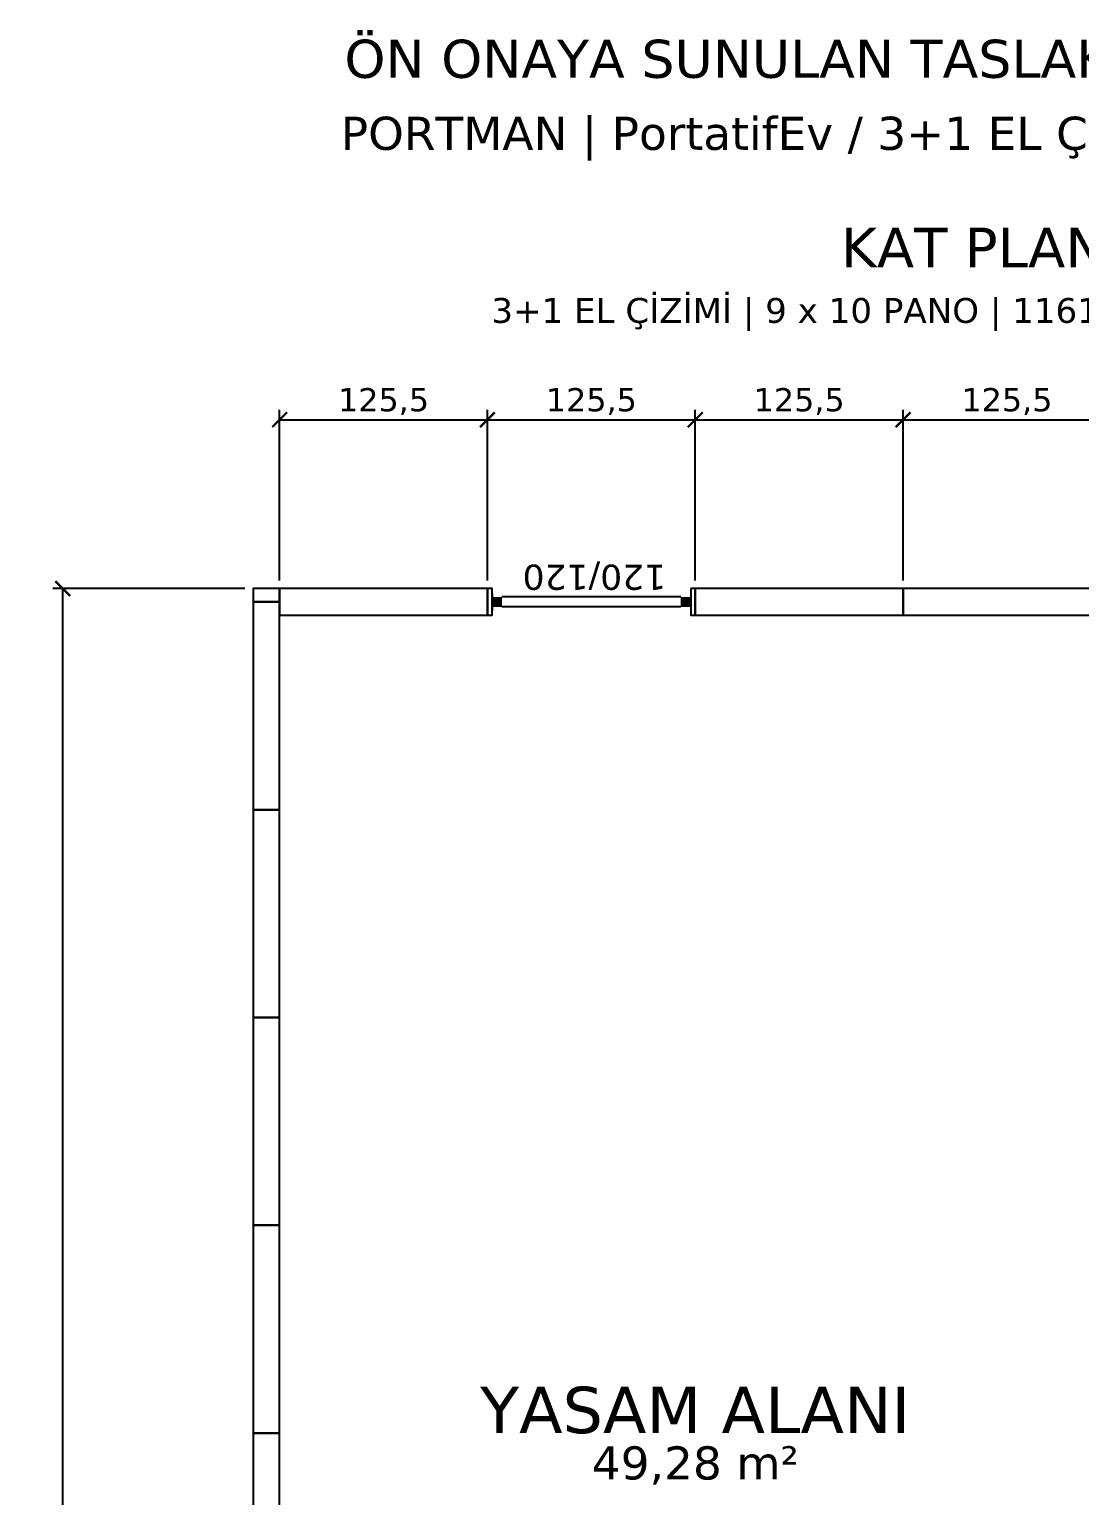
# Model space of a CAD drawing. Header units: centimetres. Extents: x -135 to 5324, y -1304 to 1609.
# Drawn here: x 1326 to 1961, y 723 to 1609 of the extents above; entities that cross this region are included whole.
import ezdxf
from ezdxf.enums import TextEntityAlignment as Align

# ---------------------------------------------------------------- set-up
doc = ezdxf.new("R2010")
doc.units = ezdxf.units.CM
for name, color, linetype in [('DIS_DUVAR_160', 30, 'Continuous'), ('KOSE_PROFIL_160', 8, 'Continuous'), ('ODA_ADLARI', 7, 'Continuous'), ('OLCULER', 7, 'Continuous'), ('PENCERE', 10, 'Continuous'), ('PORTMAN_INFO', 7, 'Continuous')]:
    doc.layers.add(name, color=color, linetype=linetype)
doc.styles.add('PORTMAN', font='DejaVuSans.ttf')
doc.styles.get("Standard").update_dxf_attribs({"font": 'DejaVuSans.ttf'})
doc.dimstyles.new('PORTMAN', dxfattribs={"dimtxt": 14, "dimasz": 9, "dimexe": 6, "dimexo": 5, "dimgap": 4, "dimtad": 1, "dimtxsty": 'PORTMAN', "dimblk": 'ARCHTICK', "dimcen": 2.5, "dimazin": 3, "dimtfac": 0.5, "dimtmove": 2, "dimatfit": 3})

# ---------------------------------------------------------------- blocks, each defined once
blk = doc.blocks.new('BOM_D09_1255p0_DIS_DOLU')
blk.add_lwpolyline([(0, 0), (16, 0), (16, 125.5), (0, 125.5)], close=True)
blk = doc.blocks.new('kaynak-pencere-120120')
at = {"layer": 'PENCERE', "color": 1}
for p, q in [((53387.01, 8192.86), (53397.01, 8192.86)), ((53389.01, 8186.86), (53389.01, 8078.86)), ((53395.01, 8186.86), (53395.01, 8078.86)), ((53387.01, 8072.86), (53397.01, 8072.86))]:
    blk.add_line(p, q, dxfattribs=at)
for points in [[(53389.01, 8192.86), (53389.01, 8186.86), (53395.01, 8192.86), (53395.01, 8186.86)], [(53389.01, 8072.86), (53389.01, 8078.86), (53395.01, 8072.86), (53395.01, 8078.86)]]:
    blk.add_solid(points, dxfattribs=at)
at = {"layer": 'PENCERE', "color": 0, "lineweight": 25}
blk.add_text('120/120', height=15.217, rotation=270, dxfattribs=at).set_placement((53369.52, 8178.03))
blk = doc.blocks.new('BOM_P01_PENCERE_1200x1200')
at = {"layer": 'PENCERE'}
blk.add_blockref('kaynak-pencere-120120', (0, 0), dxfattribs=at)
blk = doc.blocks.new('BOM_D12_1255p0_DIS_P01')
for points in [[(0, 122.75), (16, 122.75), (16, 125.5), (0, 125.5)], [(0, 0), (16, 0), (16, 2.75), (0, 2.75)]]:
    blk.add_lwpolyline(points, close=True)
at = {"layer": 'PENCERE'}
blk.add_blockref('BOM_P01_PENCERE_1200x1200', (-53384.006, -8070.111), dxfattribs=at)
blk = doc.blocks.new('BOM_B06_DIS_KOSE_160x80')
blk.add_lwpolyline([(0, 0), (16, 0), (16, 8), (0, 8)], close=True)
blk = doc.blocks.new('_ARCHTICK')
at = {"color": 0, "linetype": 'BYBLOCK', "const_width": 0.15}
blk.add_lwpolyline([(-0.5, -0.5), (0.5, 0.5)], dxfattribs=at)

msp = doc.modelspace()

# ---------------------------------------------------------------- block references
at = {"layer": 'DIS_DUVAR_160', "rotation": 270}
for name, p in [('BOM_D12_1255p0_DIS_P01', (1603, 1271)), ('BOM_D09_1255p0_DIS_DOLU', (1477.5, 1271)), ('BOM_D09_1255p0_DIS_DOLU', (1728.5, 1271)), ('BOM_D09_1255p0_DIS_DOLU', (1854, 1271))]:
    msp.add_blockref(name, p, dxfattribs=at)
at = {"layer": 'DIS_DUVAR_160'}
for p in [(1461.5, 1137.5), (1461.5, 1012), (1461.5, 886.5), (1461.5, 761), (1461.5, 635.5)]:
    msp.add_blockref('BOM_D09_1255p0_DIS_DOLU', p, dxfattribs=at)
at = {"layer": 'KOSE_PROFIL_160'}
msp.add_blockref('BOM_B06_DIS_KOSE_160x80', (1461.5, 1263), dxfattribs=at)

# ---------------------------------------------------------------- texts
at = {"layer": 'ODA_ADLARI', "style": 'PORTMAN'}
for s, height, p in [('KAT PLANI — NET ALANLAR', 24, (2042.25, 1477)), ('3+1 EL ÇİZİMİ | 9 x 10 PANO | 1161,5 × 1271 cm | Net alanlar oda adının altında, m²', 15, (2042.25, 1439)), ('YASAM ALANI', 28, (1728.5, 775)), ('49,28 m²', 20, (1728.5, 743))]:
    msp.add_text(s, height=height, dxfattribs=at).set_placement(p, align=Align.MIDDLE_CENTER)
at = {"layer": 'PORTMAN_INFO', "style": 'PORTMAN'}
for s, height, p in [('ÖN ONAYA SUNULAN TASLAK — ÜRETİM/STATİK PROJESİ DEĞİLDİR', 23, (2042.25, 1591)), ('PORTMAN | PortatifEv / 3+1 EL ÇİZİMİ | İş Emri PM-DENEME-3ARTI1-9x10 r01', 20, (2042.25, 1546))]:
    msp.add_text(s, height=height, dxfattribs=at).set_placement(p, align=Align.MIDDLE_CENTER)

# ---------------------------------------------------------------- dimensions: what is measured, and where the dimension line sits
at = {"layer": 'OLCULER'}
for base, p1, p2 in [((1477.5, 1373), (1477.5, 1271), (1603, 1271)), ((1603, 1373), (1603, 1271), (1728.5, 1271)), ((1728.5, 1373), (1728.5, 1271), (1854, 1271)), ((1854, 1373), (1854, 1271), (1979.5, 1271))]:
    msp.add_linear_dim(base=base, p1=p1, p2=p2, dimstyle='PORTMAN', override={"dimtxt": 14, "dimasz": 9, "dimexe": 6, "dimexo": 5, "dimdec": 2, "dimzin": 8, "dimdsep": 44}, dxfattribs=at).render()
msp.add_linear_dim(base=(1346.5, 0), p1=(1461.5, 0), p2=(1461.5, 1271), angle=90, dimstyle='PORTMAN', override={"dimtxt": 14, "dimasz": 9, "dimexe": 6, "dimexo": 5, "dimdec": 2, "dimzin": 8, "dimdsep": 44}, dxfattribs=at).render()

doc.saveas('drawing.dxf')
